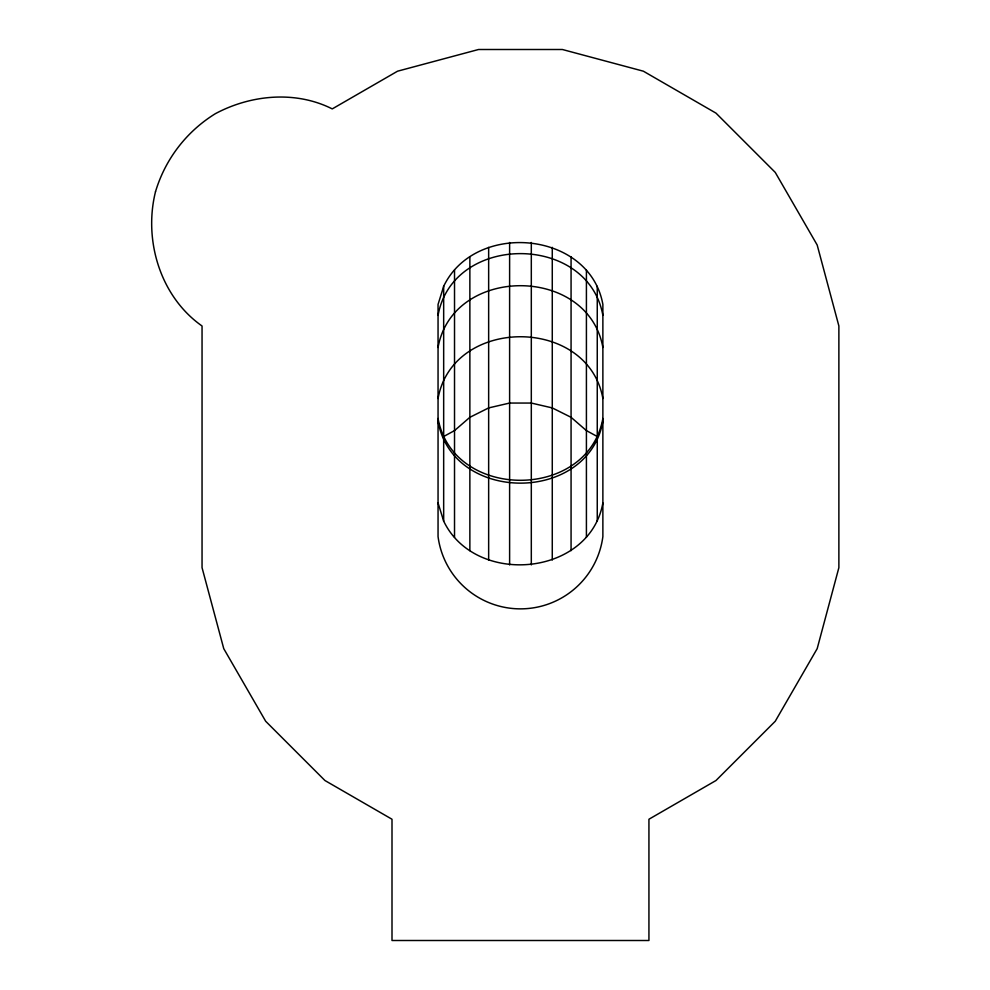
<?xml version="1.0" encoding="UTF-8"?>
<svg xmlns="http://www.w3.org/2000/svg" width="990" height="990" viewBox="0 0 990 990"><rect width="100%" height="100%" fill="white"/><g stroke="black" fill="none" stroke-linecap="round" stroke-linejoin="round"><path stroke-width="1.49" d="M443.668 286.296L438.05 304.45L438.05 536.592A83.123 83.123 0 0 0 602.873 536.592L602.873 304.45C589.656 230.695 475.052 220.671 443.668 286.296L443.668 521.099C475.052 586.736 589.656 576.712 602.873 502.945M438.05 315.389C452.838 233.034 588.085 233.034 602.873 315.389M438.05 347.478C452.838 265.11 588.085 265.11 602.873 347.478M438.05 398.512C452.838 316.156 588.085 316.156 602.873 398.512M602.873 421.369C588.085 503.724 452.838 503.724 438.05 421.369M438.05 418.473C453.036 500.891 587.899 500.891 602.873 418.473M443.668 436.516L454.521 430.601L469.866 417.31L488.652 407.917L509.615 403.054L531.308 403.054L552.271 407.917L571.069 417.31L586.414 430.601L597.255 436.516M438.05 502.945L443.668 521.099M597.255 286.296L597.255 521.099M586.414 270.022L586.414 537.372M571.069 256.732L571.069 550.663M552.271 247.339L552.271 560.055M531.308 242.476L531.308 564.919M509.615 242.476L509.615 564.919M488.652 247.339L488.652 560.055M469.866 256.732L469.866 550.663M454.521 270.022L454.521 537.372M155.504 191.701C143.377 240.384 160.318 296.691 202.047 325.995L202.047 567.666L223.752 648.648L265.667 721.252L324.955 780.528L392.003 819.237L392.003 940.5L648.933 940.5L648.933 819.237L715.968 780.528L775.257 721.252L817.183 648.648L838.877 567.666L838.877 325.995L817.183 245.013L775.257 172.409L715.968 113.12L643.364 71.193L562.382 49.5L478.541 49.5L397.559 71.193L332.256 108.9C295.589 90.436 250.953 94.669 215.35 113.689C186.491 131.484 165.219 159.217 155.504 191.701"/></g></svg>
